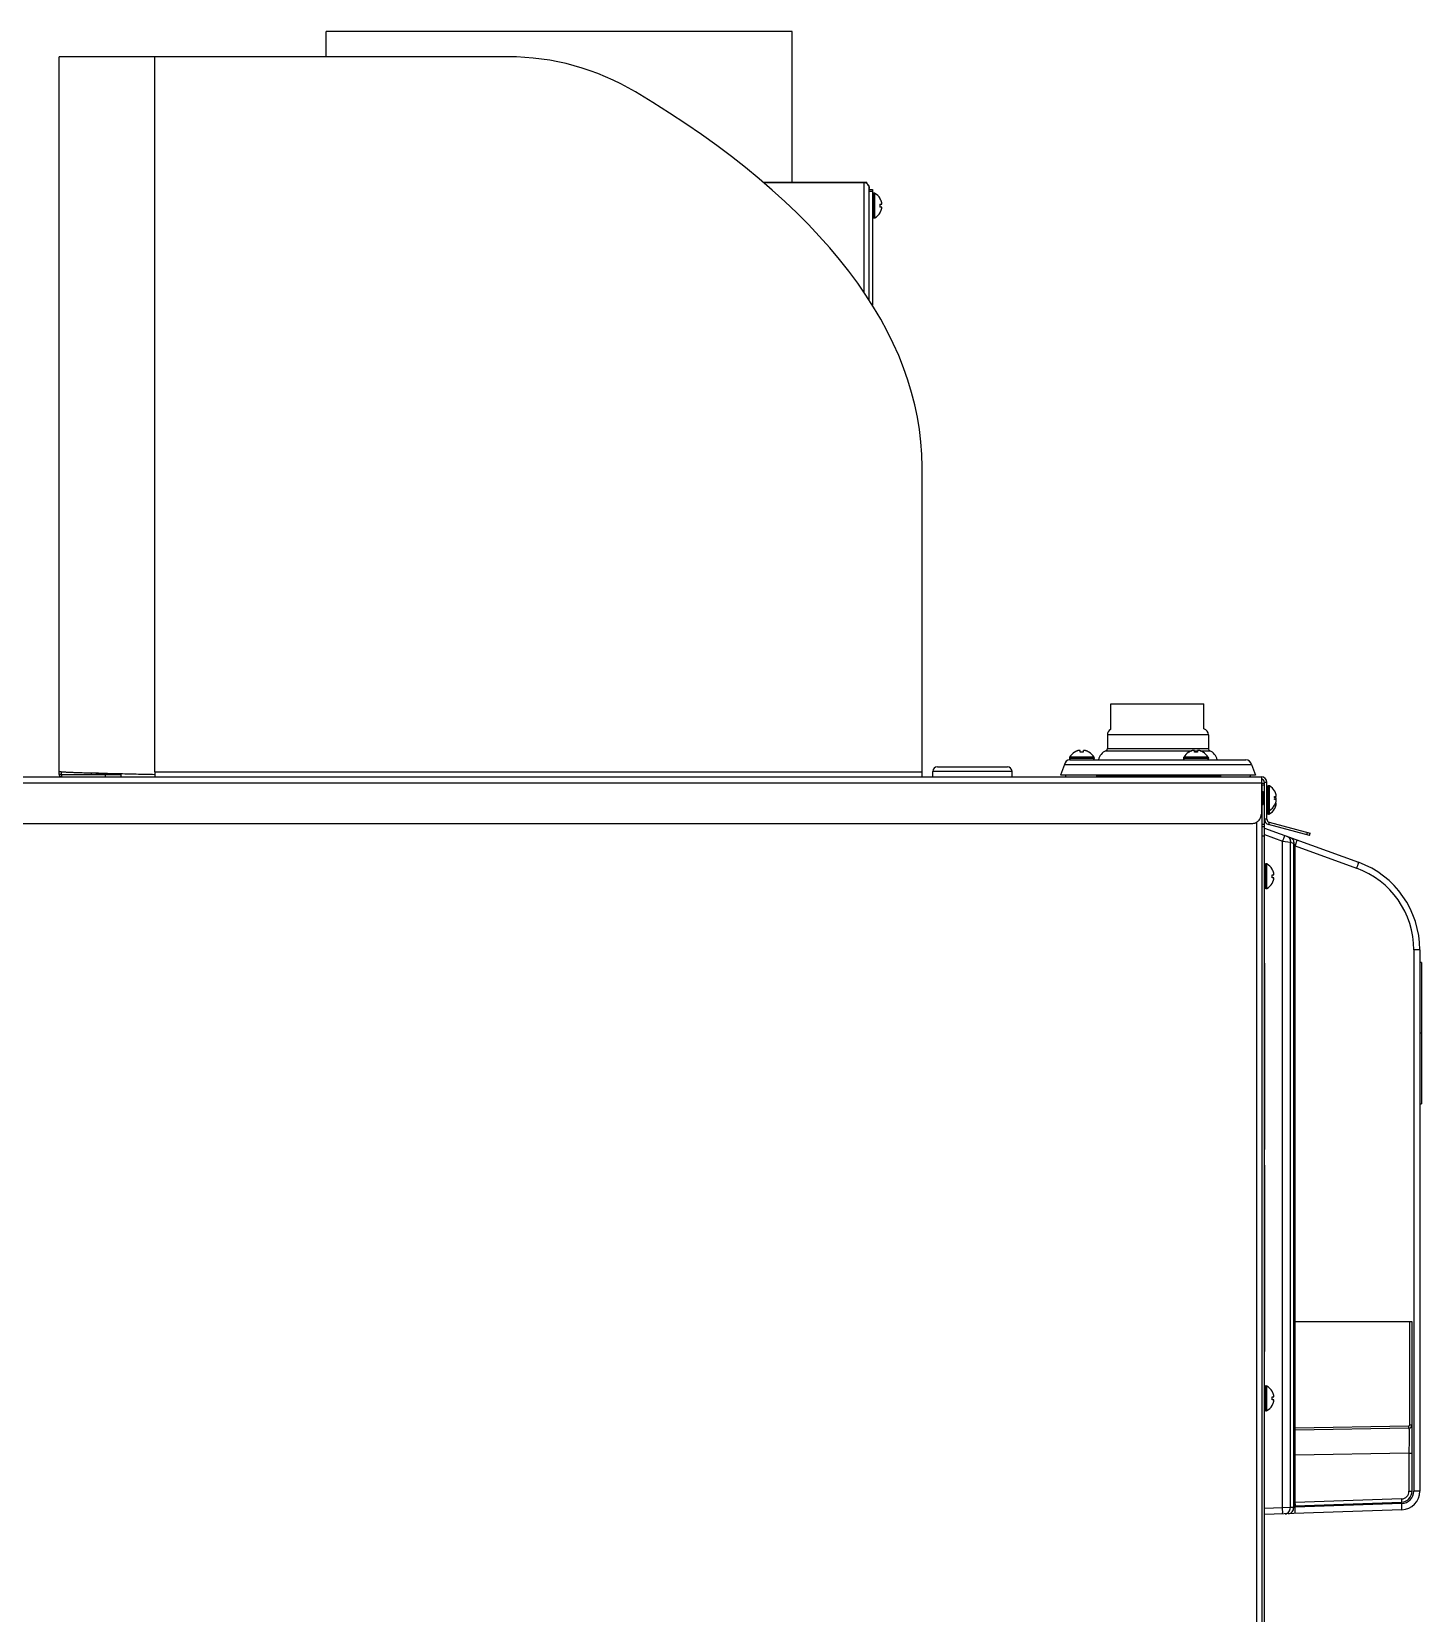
# Model space of a CAD drawing. Header units: millimetres. Extents: x -1686 to 4120, y -1850 to 2563.
# Drawn here: x -1191 to -744, y 406 to 916 of the extents above; entities that cross this region are included whole.
import ezdxf

# ---------------------------------------------------------------- set-up
doc = ezdxf.new("R2010")
doc.units = ezdxf.units.MM
doc.header["$LTSCALE"] = 65.395
doc.layers.get('0').update_dxf_attribs({"linetype": 'CONTINUOUS'})
doc.layers.add('ASSI', color=7, linetype='CONTINUOUS')
doc.layers.add('GEOM', color=7, linetype='CONTINUOUS')

msp = doc.modelspace()

# ---------------------------------------------------------------- linework, layer by layer
at = {"linetype": 'Continuous'}
for p, q in [((-918.21, 861.83), (-918.18, 861.83)), ((-918.21, 860.03), (-917.66, 860.03)), ((-917.66, 859.03), (-918.21, 859.03)), ((-918.18, 857.23), (-918.21, 857.23)), ((-843.96, 690.92), (-843.96, 699.13)), ((-843.96, 699.13), (-813.96, 699.13)), ((-813.96, 691.08), (-813.96, 699.13)), ((-855.56, 683.58), (-855.56, 683.61)), ((-853.76, 683.58), (-853.76, 684.13)), ((-852.76, 684.13), (-852.76, 683.58)), ((-850.96, 683.61), (-850.96, 683.58)), ((-818.81, 683.58), (-818.81, 683.61)), ((-817.01, 683.58), (-817.01, 684.13)), ((-816.01, 684.13), (-816.01, 683.58)), ((-814.21, 683.61), (-814.21, 683.58)), ((-795.26, 672.93), (-795.46, 672.93)), ((-795.26, 672.93), (-795.26, -126.57)), ((-791.21, 671.08), (-791.18, 671.08)), ((-791.21, 669.28), (-790.66, 669.28)), ((-790.66, 668.28), (-791.21, 668.28)), ((-790.66, 667.13), (-790.88, 667.13)), ((-791.18, 666.48), (-791.21, 666.48)), ((-791.18, 665.33), (-791.21, 665.33)), ((-797.06, 660.98), (-797.06, -126.57)), ((-792.01, 645.93), (-791.98, 645.93)), ((-792.01, 644.13), (-791.46, 644.13)), ((-791.46, 643.13), (-792.01, 643.13)), ((-791.98, 641.33), (-792.01, 641.33)), ((-792.01, 477.83), (-791.98, 477.83)), ((-792.01, 476.03), (-791.46, 476.03)), ((-791.46, 475.03), (-792.01, 475.03)), ((-791.98, 473.23), (-792.01, 473.23))]:
    msp.add_line(p, q, dxfattribs=at)
for centre, radius, start, end in [((-922.26, 859.34), 4.75, 28.9687, 31.5341), ((-922.26, 859.35), 4.75, 28.0074, 28.9684), ((-922.26, 859.35), 4.75, 26.6813, 28.0074), ((-922.26, 859.35), 4.74, 25.5402, 26.6812), ((-922.25, 859.35), 4.74, 24.5722, 25.5402), ((-922.25, 859.35), 4.73, 23.3175, 24.5722), ((-922.24, 859.36), 4.73, 22.5474, 23.3174), ((-922.24, 859.36), 4.72, 21.0025, 22.5476), ((-922.23, 859.36), 4.72, 20.5181, 21.0023), ((-922.22, 859.36), 4.7, 18.4656, 20.5187), ((-922.2, 859.37), 4.68, 17.3773, 18.465), ((-922.18, 859.38), 4.67, 16.3949, 17.3772), ((-922.15, 859.38), 4.64, 14.3176, 16.3964), ((-921.96, 859.53), 3.79, 0.0089, 7.5987), ((-921.96, 859.53), 3.79, 352.4013, 359.9911), ((-922.26, 859.72), 4.75, 328.4659, 331.0313), ((-922.26, 859.72), 4.75, 331.0316, 331.9926), ((-922.26, 859.71), 4.75, 331.9926, 333.3187), ((-922.26, 859.71), 4.74, 333.3188, 334.4598), ((-922.25, 859.71), 4.74, 334.4598, 335.4278), ((-922.25, 859.71), 4.73, 335.4278, 336.6825), ((-922.24, 859.71), 4.73, 336.6826, 337.4526), ((-922.24, 859.7), 4.72, 337.4524, 338.9975), ((-922.23, 859.7), 4.72, 338.9977, 339.4819), ((-922.22, 859.7), 4.7, 339.4813, 341.5344), ((-922.2, 859.69), 4.68, 341.535, 342.6227), ((-922.18, 859.69), 4.67, 342.6228, 343.6051), ((-922.15, 859.68), 4.64, 343.6036, 345.6824), ((-919.65, 860.28), 2.01, 5.1401, 7.2744), ((-919.65, 860.28), 2.01, 352.7259, 354.7415), ((-919.65, 858.78), 2.01, 5.2585, 7.2741), ((-919.65, 858.78), 2.01, 352.7256, 354.8598), ((-919.63, 860.28), 1.98, 4.2856, 5.1372), ((-919.62, 860.28), 1.97, 3.0233, 4.286), ((-919.61, 860.28), 1.96, 1.9964, 3.0228), ((-919.6, 860.28), 1.95, 0.9261, 1.9964), ((-919.6, 860.28), 1.95, 358.8459, 0.9258), ((-919.6, 860.28), 1.96, 357.6234, 358.8455), ((-919.61, 860.28), 1.96, 356.7841, 357.6235), ((-919.62, 860.28), 1.97, 355.3984, 356.7833), ((-919.63, 860.28), 1.98, 354.7442, 355.3991), ((-919.63, 858.78), 1.98, 4.6009, 5.2558), ((-919.62, 858.78), 1.97, 3.2167, 4.6016), ((-919.61, 858.78), 1.96, 2.3765, 3.2159), ((-919.6, 858.78), 1.95, 1.1545, 2.3767), ((-919.6, 858.78), 1.95, 0.1995, 1.1541), ((-919.6, 858.78), 1.95, 359.0741, 0.1995), ((-919.6, 858.78), 1.95, 358.0037, 359.0738), ((-919.6, 858.78), 1.96, 356.9771, 358.0037), ((-919.62, 858.78), 1.97, 355.714, 356.9766), ((-919.63, 858.78), 1.98, 354.8627, 355.7144), ((-853.07, 679.52), 4.75, 118.9687, 121.5341), ((-853.07, 679.53), 4.75, 118.0074, 118.9684), ((-853.07, 679.53), 4.75, 116.6813, 118.0074), ((-853.08, 679.53), 4.74, 115.5402, 116.6812), ((-853.08, 679.54), 4.74, 114.5722, 115.5402), ((-853.08, 679.54), 4.73, 113.3175, 114.5722), ((-853.08, 679.55), 4.73, 112.5474, 113.3174), ((-853.08, 679.55), 4.72, 111.0025, 112.5476), ((-853.09, 679.56), 4.72, 110.5181, 111.0023), ((-853.09, 679.57), 4.7, 108.4656, 110.5187), ((-853.1, 679.59), 4.68, 107.3773, 108.465), ((-853.1, 679.6), 4.67, 106.3949, 107.3772), ((-853.11, 679.63), 4.64, 104.3176, 106.3964), ((-854, 682.14), 2.01, 95.1401, 97.2744), ((-854.01, 682.16), 1.98, 94.2856, 95.1372), ((-854.01, 682.17), 1.97, 93.0233, 94.286), ((-854.01, 682.18), 1.96, 91.9964, 93.0228), ((-854.01, 682.19), 1.95, 90.9261, 91.9964), ((-854.01, 682.19), 1.95, 88.8459, 90.9258), ((-854.01, 682.19), 1.96, 87.6234, 88.8455), ((-854.01, 682.18), 1.96, 86.7841, 87.6235), ((-854.01, 682.17), 1.97, 85.3984, 86.7833), ((-854.01, 682.16), 1.98, 84.7442, 85.3991), ((-854.01, 682.14), 2.01, 82.7259, 84.7415), ((-853.26, 679.82), 3.79, 90.0089, 97.5987), ((-853.26, 679.82), 3.79, 82.4013, 89.9911), ((-852.5, 682.14), 2.01, 95.2585, 97.2741), ((-852.51, 682.16), 1.98, 94.6009, 95.2558), ((-852.51, 682.17), 1.97, 93.2167, 94.6016), ((-852.51, 682.18), 1.96, 92.3765, 93.2159), ((-852.51, 682.19), 1.95, 91.1545, 92.3767), ((-852.51, 682.19), 1.95, 90.1995, 91.1541), ((-852.51, 682.19), 1.95, 89.0741, 90.1995), ((-852.51, 682.19), 1.95, 88.0037, 89.0738), ((-852.51, 682.18), 1.96, 86.9771, 88.0037), ((-852.51, 682.17), 1.97, 85.714, 86.9766), ((-852.51, 682.16), 1.98, 84.8627, 85.7144), ((-852.51, 682.14), 2.01, 82.7256, 84.8598), ((-853.4, 679.63), 4.64, 73.6036, 75.6824), ((-853.41, 679.6), 4.67, 72.6228, 73.6051), ((-853.42, 679.59), 4.68, 71.535, 72.6227), ((-853.42, 679.57), 4.7, 69.4813, 71.5344), ((-853.43, 679.56), 4.72, 68.9977, 69.4819), ((-853.43, 679.55), 4.72, 67.4524, 68.9975), ((-853.43, 679.55), 4.73, 66.6826, 67.4526), ((-853.43, 679.54), 4.73, 65.4278, 66.6825), ((-853.44, 679.54), 4.74, 64.4598, 65.4278), ((-853.44, 679.53), 4.74, 63.3188, 64.4598), ((-853.44, 679.53), 4.75, 61.9926, 63.3187), ((-853.44, 679.53), 4.75, 61.0316, 61.9926), ((-853.44, 679.52), 4.75, 58.4659, 61.0313), ((-816.32, 679.52), 4.75, 118.9687, 121.5341), ((-816.32, 679.53), 4.75, 118.0074, 118.9684), ((-816.32, 679.53), 4.75, 116.6813, 118.0074), ((-816.33, 679.53), 4.74, 115.5402, 116.6812), ((-816.33, 679.54), 4.74, 114.5722, 115.5402), ((-816.33, 679.54), 4.73, 113.3175, 114.5722), ((-816.33, 679.55), 4.73, 112.5474, 113.3174), ((-816.33, 679.55), 4.72, 111.0025, 112.5476), ((-816.34, 679.56), 4.72, 110.5181, 111.0023), ((-816.34, 679.57), 4.7, 108.4656, 110.5187), ((-816.35, 679.59), 4.68, 107.3773, 108.465), ((-816.35, 679.6), 4.67, 106.3949, 107.3772), ((-816.36, 679.63), 4.64, 104.3176, 106.3964), ((-817.25, 682.14), 2.01, 95.1401, 97.2744), ((-817.26, 682.16), 1.98, 94.2856, 95.1372), ((-817.26, 682.17), 1.97, 93.0233, 94.286), ((-817.26, 682.18), 1.96, 91.9964, 93.0228), ((-817.26, 682.19), 1.95, 90.9261, 91.9964), ((-817.26, 682.19), 1.95, 88.8459, 90.9258), ((-817.26, 682.19), 1.96, 87.6234, 88.8455), ((-817.26, 682.18), 1.96, 86.7841, 87.6235), ((-817.26, 682.17), 1.97, 85.3984, 86.7833), ((-817.26, 682.16), 1.98, 84.7442, 85.3991), ((-817.26, 682.14), 2.01, 82.7259, 84.7415), ((-816.51, 679.82), 3.79, 90.0089, 97.5987), ((-816.51, 679.82), 3.79, 82.4013, 89.9911), ((-815.75, 682.14), 2.01, 95.2585, 97.2741), ((-815.76, 682.16), 1.98, 94.6009, 95.2558), ((-815.76, 682.17), 1.97, 93.2167, 94.6016), ((-815.76, 682.18), 1.96, 92.3765, 93.2159), ((-815.76, 682.19), 1.95, 91.1545, 92.3767), ((-815.76, 682.19), 1.95, 90.1995, 91.1541), ((-815.76, 682.19), 1.95, 89.0741, 90.1995), ((-815.76, 682.19), 1.95, 88.0037, 89.0738), ((-815.76, 682.18), 1.96, 86.9771, 88.0037), ((-815.76, 682.17), 1.97, 85.714, 86.9766), ((-815.76, 682.16), 1.98, 84.8627, 85.7144), ((-815.76, 682.14), 2.01, 82.7256, 84.8598), ((-816.65, 679.63), 4.64, 73.6036, 75.6824), ((-816.66, 679.6), 4.67, 72.6228, 73.6051), ((-816.67, 679.59), 4.68, 71.535, 72.6227), ((-816.67, 679.57), 4.7, 69.4813, 71.5344), ((-816.68, 679.56), 4.72, 68.9977, 69.4819), ((-816.68, 679.55), 4.72, 67.4524, 68.9975), ((-816.68, 679.55), 4.73, 66.6826, 67.4526), ((-816.68, 679.54), 4.73, 65.4278, 66.6825), ((-816.69, 679.54), 4.74, 64.4598, 65.4278), ((-816.69, 679.53), 4.74, 63.3188, 64.4598), ((-816.69, 679.53), 4.75, 61.9926, 63.3187), ((-816.69, 679.53), 4.75, 61.0316, 61.9926), ((-816.69, 679.52), 4.75, 58.4659, 61.0313), ((-795.26, 668.59), 4.75, 28.9687, 31.5341), ((-794.96, 668.78), 3.79, 0.0089, 7.5987), ((-794.96, 668.78), 3.79, 352.4013, 359.9911), ((-795.26, 668.6), 4.75, 28.0074, 28.9684), ((-795.26, 668.6), 4.75, 26.6813, 28.0074), ((-795.26, 668.6), 4.74, 25.5402, 26.6812), ((-795.25, 668.6), 4.74, 24.5722, 25.5402), ((-795.25, 668.6), 4.73, 23.3175, 24.5722), ((-795.25, 668.96), 4.73, 335.4278, 336.6825), ((-795.24, 668.61), 4.73, 22.5474, 23.3174), ((-795.24, 668.96), 4.73, 336.6826, 337.4526), ((-795.24, 667.46), 4.73, 22.5473, 22.7082), ((-795.24, 668.61), 4.72, 21.0025, 22.5476), ((-795.24, 667.46), 4.72, 21.0025, 22.5476), ((-795.24, 668.95), 4.72, 337.4524, 338.9975), ((-795.23, 668.61), 4.72, 20.5181, 21.0023), ((-795.23, 667.46), 4.72, 20.5181, 21.0023), ((-795.23, 668.95), 4.72, 338.9977, 339.4819), ((-795.22, 668.61), 4.7, 18.4656, 20.5187), ((-795.22, 667.46), 4.7, 18.4656, 20.5187), ((-795.22, 668.95), 4.7, 339.4813, 341.5344), ((-795.2, 668.62), 4.68, 17.3773, 18.465), ((-795.2, 667.47), 4.68, 17.3773, 18.465), ((-795.2, 668.94), 4.68, 341.535, 342.6227), ((-795.18, 668.63), 4.67, 16.3949, 17.3772), ((-795.18, 667.48), 4.67, 16.3949, 17.3772), ((-795.18, 668.94), 4.67, 342.6228, 343.6051), ((-795.15, 668.63), 4.64, 14.3176, 16.3964), ((-795.15, 667.48), 4.64, 14.3176, 16.3964), ((-795.15, 668.93), 4.64, 343.6036, 345.6824), ((-792.65, 669.53), 2.01, 5.1401, 7.2744), ((-792.65, 669.53), 2.01, 352.7259, 354.7415), ((-792.65, 668.38), 2.01, 5.1401, 7.2744), ((-792.65, 668.03), 2.01, 5.2585, 7.2741), ((-792.65, 668.03), 2.01, 352.7256, 354.8598), ((-792.65, 666.88), 2.01, 5.2585, 7.2741), ((-792.63, 669.53), 1.98, 4.2856, 5.1372), ((-792.62, 669.53), 1.97, 3.0233, 4.286), ((-792.61, 669.53), 1.96, 1.9964, 3.0228), ((-792.6, 669.53), 1.95, 0.9261, 1.9964), ((-792.6, 669.53), 1.95, 358.8459, 0.9258), ((-792.6, 669.53), 1.96, 357.6234, 358.8455), ((-792.61, 669.53), 1.96, 356.7841, 357.6235), ((-792.62, 669.53), 1.97, 355.3984, 356.7833), ((-792.63, 669.53), 1.98, 354.7442, 355.3991), ((-792.63, 668.38), 1.98, 4.2856, 5.1372), ((-792.62, 668.38), 1.97, 3.0233, 4.286), ((-792.61, 668.38), 1.96, 1.9964, 3.0228), ((-792.6, 668.38), 1.95, 0.9261, 1.9964), ((-792.6, 668.38), 1.95, 358.8459, 0.9258), ((-792.6, 668.38), 1.96, 357.6234, 358.8455), ((-792.61, 668.38), 1.96, 357.0527, 357.6236), ((-792.61, 668.38), 1.96, 356.7843, 357.0528), ((-792.62, 668.38), 1.97, 355.3984, 356.7833), ((-792.63, 668.38), 1.98, 354.8785, 355.3992), ((-792.63, 668.03), 1.98, 4.6009, 5.2558), ((-792.62, 668.03), 1.97, 3.2167, 4.6016), ((-792.61, 668.03), 1.96, 2.3765, 3.2159), ((-792.6, 668.03), 1.95, 1.1545, 2.3767), ((-792.6, 668.03), 1.95, 0.1995, 1.1541), ((-792.6, 668.03), 1.95, 359.0741, 0.1995), ((-792.6, 668.03), 1.95, 358.0037, 359.0738), ((-792.6, 668.03), 1.96, 356.9771, 358.0037), ((-792.62, 668.03), 1.97, 355.714, 356.9766), ((-792.63, 668.03), 1.98, 354.8627, 355.7144), ((-795.26, 668.97), 4.75, 328.4659, 331.0313), ((-795.26, 667.82), 4.75, 328.4659, 331.0313), ((-795.26, 668.97), 4.75, 331.0316, 331.9926), ((-795.26, 667.82), 4.75, 331.0316, 331.9926), ((-795.26, 668.96), 4.75, 331.9926, 333.3187), ((-795.26, 667.81), 4.75, 331.9926, 333.3187), ((-795.26, 668.96), 4.74, 333.3188, 334.4598), ((-795.26, 667.81), 4.74, 333.3188, 334.4598), ((-795.25, 668.96), 4.74, 334.4598, 335.4278), ((-795.25, 667.81), 4.74, 334.4598, 335.4278), ((-795.25, 667.81), 4.73, 335.4278, 336.6825), ((-795.24, 667.81), 4.73, 336.6826, 337.4526), ((-795.24, 667.8), 4.72, 337.4524, 338.9975), ((-795.23, 667.8), 4.72, 338.9977, 339.4819), ((-795.22, 667.8), 4.7, 339.4813, 341.5344), ((-795.2, 667.79), 4.68, 341.535, 342.6227), ((-795.18, 667.79), 4.67, 342.6228, 343.6051), ((-795.15, 667.78), 4.64, 343.6036, 345.6824), ((-792.65, 666.88), 2.01, 352.7256, 354.8598), ((-792.63, 666.88), 1.98, 4.6009, 5.2558), ((-792.62, 666.88), 1.97, 3.2167, 4.6016), ((-792.61, 666.88), 1.96, 2.3765, 3.2159), ((-792.6, 666.88), 1.95, 1.1545, 2.3767), ((-792.6, 666.88), 1.95, 0.1995, 1.1541), ((-792.6, 666.88), 1.95, 359.0741, 0.1995), ((-792.6, 666.88), 1.95, 358.0037, 359.0738), ((-792.6, 666.88), 1.96, 356.9771, 358.0037), ((-792.62, 666.88), 1.97, 355.714, 356.9766), ((-792.63, 666.88), 1.98, 354.8627, 355.7144), ((-796.06, 643.44), 4.75, 28.9687, 31.5341), ((-795.76, 643.63), 3.79, 0.0089, 7.5987), ((-795.76, 643.63), 3.79, 352.4013, 359.9911), ((-796.06, 643.45), 4.75, 28.0074, 28.9684), ((-796.06, 643.45), 4.75, 26.6813, 28.0074), ((-796.06, 643.81), 4.75, 331.9926, 333.3187), ((-796.06, 643.45), 4.74, 25.5402, 26.6812), ((-796.06, 643.81), 4.74, 333.3188, 334.4598), ((-796.05, 643.45), 4.74, 24.5722, 25.5402), ((-796.05, 643.81), 4.74, 334.4598, 335.4278), ((-796.05, 643.45), 4.73, 23.3175, 24.5722), ((-796.05, 643.81), 4.73, 335.4278, 336.6825), ((-796.04, 643.46), 4.73, 22.5474, 23.3174), ((-796.04, 643.81), 4.73, 336.6826, 337.4526), ((-796.04, 643.46), 4.72, 21.0025, 22.5476), ((-796.04, 643.8), 4.72, 337.4524, 338.9975), ((-796.03, 643.46), 4.72, 20.5181, 21.0023), ((-796.03, 643.8), 4.72, 338.9977, 339.4819), ((-796.02, 643.46), 4.7, 18.4656, 20.5187), ((-796.02, 643.8), 4.7, 339.4813, 341.5344), ((-796, 643.47), 4.68, 17.3773, 18.465), ((-796, 643.79), 4.68, 341.535, 342.6227), ((-795.98, 643.48), 4.67, 16.3949, 17.3772), ((-795.98, 643.79), 4.67, 342.6228, 343.6051), ((-795.95, 643.48), 4.64, 14.3176, 16.3964), ((-795.95, 643.78), 4.64, 343.6036, 345.6824), ((-793.45, 644.38), 2.01, 5.1401, 7.2744), ((-793.45, 644.38), 2.01, 352.7259, 354.7415), ((-793.45, 642.88), 2.01, 5.2585, 7.2741), ((-793.45, 642.88), 2.01, 352.7256, 354.8598), ((-793.43, 644.38), 1.98, 4.2856, 5.1372), ((-793.42, 644.38), 1.97, 3.0233, 4.286), ((-793.41, 644.38), 1.96, 1.9964, 3.0228), ((-793.4, 644.38), 1.95, 0.9261, 1.9964), ((-793.4, 644.38), 1.95, 358.8459, 0.9258), ((-793.4, 644.38), 1.96, 357.6234, 358.8455), ((-793.41, 644.38), 1.96, 356.7841, 357.6235), ((-793.42, 644.38), 1.97, 355.3984, 356.7833), ((-793.43, 644.38), 1.98, 354.7442, 355.3991), ((-793.43, 642.88), 1.98, 4.6009, 5.2558), ((-793.42, 642.88), 1.97, 3.2167, 4.6016), ((-793.41, 642.88), 1.96, 2.3765, 3.2159), ((-793.4, 642.88), 1.95, 1.1545, 2.3767), ((-793.4, 642.88), 1.95, 0.1995, 1.1541), ((-793.4, 642.88), 1.95, 359.0741, 0.1995), ((-793.4, 642.88), 1.95, 358.0037, 359.0738), ((-793.4, 642.88), 1.96, 356.9771, 358.0037), ((-793.42, 642.88), 1.97, 355.714, 356.9766), ((-793.43, 642.88), 1.98, 354.8627, 355.7144), ((-796.06, 643.82), 4.75, 328.4659, 331.0313), ((-796.06, 643.82), 4.75, 331.0316, 331.9926), ((-796.06, 475.34), 4.75, 28.9687, 31.5341), ((-795.76, 475.53), 3.79, 0.0089, 7.5987), ((-795.76, 475.53), 3.79, 352.4013, 359.9911), ((-796.06, 475.35), 4.75, 28.0074, 28.9684), ((-796.06, 475.35), 4.75, 26.6813, 28.0074), ((-796.06, 475.71), 4.75, 331.9926, 333.3187), ((-796.06, 475.35), 4.74, 25.5402, 26.6812), ((-796.06, 475.71), 4.74, 333.3188, 334.4598), ((-796.05, 475.35), 4.74, 24.5722, 25.5402), ((-796.05, 475.71), 4.74, 334.4598, 335.4278), ((-796.05, 475.35), 4.73, 23.3175, 24.5722), ((-796.05, 475.71), 4.73, 335.4278, 336.6825), ((-796.04, 475.36), 4.73, 22.5474, 23.3174), ((-796.04, 475.71), 4.73, 336.6826, 337.4526), ((-796.04, 475.36), 4.72, 21.0025, 22.5476), ((-796.04, 475.7), 4.72, 337.4524, 338.9975), ((-796.03, 475.36), 4.72, 20.5181, 21.0023), ((-796.03, 475.7), 4.72, 338.9977, 339.4819), ((-796.02, 475.36), 4.7, 18.4656, 20.5187), ((-796.02, 475.7), 4.7, 339.4813, 341.5344), ((-796, 475.37), 4.68, 17.3773, 18.465), ((-796, 475.69), 4.68, 341.535, 342.6227), ((-795.98, 475.38), 4.67, 16.3949, 17.3772), ((-795.98, 475.69), 4.67, 342.6228, 343.6051), ((-795.95, 475.38), 4.64, 14.3176, 16.3964), ((-795.95, 475.68), 4.64, 343.6036, 345.6824), ((-793.45, 476.28), 2.01, 5.1401, 7.2744), ((-793.45, 476.28), 2.01, 352.7259, 354.7415), ((-793.45, 474.78), 2.01, 5.2585, 7.2741), ((-793.45, 474.78), 2.01, 352.7256, 354.8598), ((-793.43, 476.28), 1.98, 4.2856, 5.1372), ((-793.42, 476.28), 1.97, 3.0233, 4.286), ((-793.41, 476.28), 1.96, 1.9964, 3.0228), ((-793.4, 476.28), 1.95, 0.9261, 1.9964), ((-793.4, 476.28), 1.95, 358.8459, 0.9258), ((-793.4, 476.28), 1.96, 357.6234, 358.8455), ((-793.41, 476.28), 1.96, 356.7841, 357.6235), ((-793.42, 476.28), 1.97, 355.3984, 356.7833), ((-793.43, 476.28), 1.98, 354.7442, 355.3991), ((-793.43, 474.78), 1.98, 4.6009, 5.2558), ((-793.42, 474.78), 1.97, 3.2167, 4.6016), ((-793.41, 474.78), 1.96, 2.3765, 3.2159), ((-793.4, 474.78), 1.95, 1.1545, 2.3767), ((-793.4, 474.78), 1.95, 0.1995, 1.1541), ((-793.4, 474.78), 1.95, 359.0741, 0.1995), ((-793.4, 474.78), 1.95, 358.0037, 359.0738), ((-793.4, 474.78), 1.96, 356.9771, 358.0037), ((-793.42, 474.78), 1.97, 355.714, 356.9766), ((-793.43, 474.78), 1.98, 354.8627, 355.7144), ((-796.06, 475.72), 4.75, 328.4659, 331.0313), ((-796.06, 475.72), 4.75, 331.0316, 331.9926)]:
    msp.add_arc(centre, radius, start, end, dxfattribs=at)
at = {"layer": 'ASSI', "linetype": 'Continuous'}
for p, q in [((-1096.46, 907.43), (-1096.46, 915.53)), ((-946.46, 915.53), (-1096.46, 915.53)), ((-946.46, 866.93), (-946.46, 915.53)), ((-920.26, 855.53), (-920.26, 863.53)), ((-920.06, 863.53), (-920.26, 863.53)), ((-920.06, 855.53), (-920.06, 863.53)), ((-919.86, 855.59), (-919.86, 863.48)), ((-920.06, 855.53), (-920.26, 855.53)), ((-812.51, 689.13), (-845.01, 689.13)), ((-901.21, 675.63), (-901.21, 677.38)), ((-875.71, 675.63), (-875.71, 677.38)), ((-858.84, 679.55), (-860.15, 676.13)), ((-858.84, 679.55), (-798.67, 679.55)), ((-857.26, 681.73), (-857.26, 681.53)), ((-849.26, 681.73), (-857.26, 681.73)), ((-849.26, 681.53), (-857.26, 681.53)), ((-849.31, 681.93), (-857.2, 681.93)), ((-857.06, 681.13), (-800.46, 681.13)), ((-849.26, 681.73), (-849.26, 681.53)), ((-820.51, 681.73), (-820.51, 681.53)), ((-812.51, 681.73), (-820.51, 681.73)), ((-812.51, 681.53), (-820.51, 681.53)), ((-812.56, 681.93), (-820.45, 681.93)), ((-812.51, 681.73), (-812.51, 681.53)), ((-798.67, 679.55), (-797.37, 676.13)), ((-1172.26, 676.9), (-1172.26, 676.83)), ((-1169.75, 676.83), (-1172.26, 676.83)), ((-793.06, 672.78), (-793.26, 672.78)), ((-793.26, 663.63), (-793.26, 672.78)), ((-793.06, 663.63), (-793.06, 672.78)), ((-792.86, 663.69), (-792.86, 672.73)), ((-795.25, 670.38), (-795.26, 670.38)), ((-795.25, 667.18), (-795.26, 667.18)), ((-794.46, 670.38), (-794.57, 670.38)), ((-794.46, 667.18), (-794.57, 667.18)), ((-793.06, 664.78), (-793.26, 664.78)), ((-793.06, 663.63), (-793.26, 663.63)), ((-793.86, 647.63), (-794.06, 647.63)), ((-794.06, 639.63), (-794.06, 647.63)), ((-793.86, 639.63), (-793.86, 647.63)), ((-793.66, 639.69), (-793.66, 647.58)), ((-793.86, 639.63), (-794.06, 639.63)), ((-793.86, 479.53), (-794.06, 479.53)), ((-794.06, 471.53), (-794.06, 479.53)), ((-793.86, 471.53), (-793.86, 479.53)), ((-793.66, 471.59), (-793.66, 479.48)), ((-793.86, 471.53), (-794.06, 471.53))]:
    msp.add_line(p, q, dxfattribs=at)
for centre, radius, start, end in [((-920.26, 863.13), 0.4, 90, 180), ((-920.06, 863.13), 0.4, 59.6988, 90), ((-922.28, 859.33), 4.8, 31.4579, 59.6988), ((-920.26, 855.93), 0.4, 180, 270), ((-920.06, 855.93), 0.4, 270, 300.3012), ((-922.28, 859.73), 4.8, 300.3012, 328.5421), ((-842.96, 689.13), 2.05, 119.2415, 180), ((-814.56, 689.13), 2.05, 0, 72.8939), ((-853.06, 679.51), 4.8, 121.4579, 149.6988), ((-853.46, 679.51), 4.8, 30.3012, 58.5421), ((-843.76, 680.13), 4.25, 113.9501, 166.3373), ((-816.31, 679.51), 4.8, 121.4579, 149.6988), ((-816.71, 679.51), 4.8, 30.3012, 58.5421), ((-813.76, 680.13), 4.25, 13.6627, 66.0499), ((-857.06, 679.33), 1.8, 90, 173.0057), ((-856.86, 681.73), 0.4, 149.6988, 180), ((-856.86, 681.53), 0.4, 180, 270), ((-849.66, 681.53), 0.4, 270, 360), ((-849.66, 681.73), 0.4, 0, 30.3012), ((-820.11, 681.73), 0.4, 149.6988, 180), ((-820.11, 681.53), 0.4, 180, 270), ((-812.91, 681.53), 0.4, 270, 360), ((-812.91, 681.73), 0.4, 0, 30.3012), ((-800.46, 679.33), 1.8, 6.9943, 90), ((-1171.86, 676.83), 0.4, 180, 270), ((-1164.66, 676.83), 0.4, 270, 340.7303), ((-793.26, 672.38), 0.4, 90, 180), ((-793.06, 672.38), 0.4, 59.6988, 90), ((-795.28, 668.58), 4.8, 31.4579, 59.6988), ((-793.26, 665.18), 0.4, 180, 270), ((-793.26, 664.03), 0.4, 180, 270), ((-796.28, 667.83), 4.8, 303.2248, 303.8534), ((-793.06, 665.18), 0.4, 270, 300.3012), ((-793.06, 664.03), 0.4, 270, 300.3012), ((-795.28, 668.98), 4.8, 300.3012, 328.5421), ((-795.28, 667.83), 4.8, 300.3012, 328.5421), ((-794.06, 647.23), 0.4, 90, 180), ((-793.86, 647.23), 0.4, 59.6988, 90), ((-796.08, 643.43), 4.8, 31.4579, 59.6988), ((-794.06, 640.03), 0.4, 180, 270), ((-793.86, 640.03), 0.4, 270, 300.3012), ((-796.08, 643.83), 4.8, 300.3012, 328.5421), ((-794.06, 479.13), 0.4, 90, 180), ((-793.86, 479.13), 0.4, 59.6988, 90), ((-796.08, 475.33), 4.8, 31.4579, 59.6988), ((-794.06, 471.93), 0.4, 180, 270), ((-793.86, 471.93), 0.4, 270, 300.3012), ((-796.08, 475.73), 4.8, 300.3012, 328.5421)]:
    msp.add_arc(centre, radius, start, end, dxfattribs=at)
at = {"layer": 'GEOM', "linetype": 'Continuous'}
for p, q in [((-1182.46, 676.43), (-1182.46, 907.43)), ((-1037.92, 907.43), (-1182.46, 907.43)), ((-1151.66, 677.23), (-1151.66, 907.43)), ((-922.46, 866.93), (-955.69, 866.93)), ((-923.46, 866.88), (-955.63, 866.88)), ((-923.46, 866.88), (-923.46, 831.78)), ((-922.46, 866.88), (-923.46, 866.88)), ((-922.46, 866.88), (-922.46, 866.93)), ((-922.46, 866.88), (-922.46, 866.59)), ((-922.18, 866.4), (-922.19, 866.39)), ((-921.66, 829.05), (-921.66, 865.13)), ((-921.66, 864.73), (-920.66, 864.73)), ((-921.66, 864.17), (-920.66, 864.17)), ((-920.66, 864.73), (-920.66, 827.46)), ((-904.66, 675.63), (-904.66, 775.43)), ((-845.01, 689.13), (-845.01, 684.75)), ((-812.51, 689.13), (-812.51, 684.75)), ((-845.48, 684.01), (-817.88, 684.01)), ((-845.01, 684.75), (-812.51, 684.75)), ((-817.01, 684.01), (-816.01, 684.01)), ((-815.14, 684.01), (-812.03, 684.01)), ((-1181.66, 676.43), (-1181.66, 677.29)), ((-875.71, 677.38), (-901.21, 677.38)), ((-899.71, 678.88), (-877.21, 678.88)), ((-1556.66, 675.63), (-795.46, 675.63)), ((-1556.66, 673.74), (-795.46, 673.74)), ((-1181.66, 676.43), (-1182.46, 676.43)), ((-1181.66, 676.43), (-1181.66, 675.63)), ((-1181.66, 676.43), (-1162.46, 676.43)), ((-1167.46, 675.63), (-1167.46, 676.43)), ((-1162.46, 675.63), (-1162.46, 676.43)), ((-1151.66, 677.23), (-1151.66, 675.63)), ((-1151.66, 677.23), (-904.66, 677.23)), ((-797.37, 676.13), (-860.15, 676.13)), ((-848.46, 675.63), (-848.46, 675.93)), ((-848.46, 675.93), (-808.46, 675.93)), ((-808.46, 675.63), (-808.46, 675.93)), ((-795.46, 675.63), (-795.46, 663.63)), ((-795.26, 673.63), (-794.46, 673.63)), ((-795.26, 672.93), (-795.26, 673.63)), ((-795.26, 673), (-794.46, 673)), ((-793.66, 673.83), (-794.46, 673.83)), ((-794.46, 300.43), (-794.46, 673.83)), ((-793.66, 662.01), (-793.66, 673.83)), ((-795.25, 670.38), (-795.26, 670.38)), ((-795.25, 667.18), (-795.26, 667.18)), ((-794.96, 670.88), (-795.25, 670.38)), ((-795.25, 667.18), (-795.25, 670.38)), ((-795.25, 667.18), (-794.96, 666.68)), ((-794.96, 670.88), (-794.86, 670.88)), ((-794.96, 666.68), (-794.96, 670.88)), ((-794.86, 666.68), (-794.86, 670.88)), ((-794.86, 670.88), (-794.57, 670.38)), ((-794.57, 667.18), (-794.86, 666.68)), ((-794.46, 670.38), (-794.57, 670.38)), ((-794.57, 667.18), (-794.57, 670.38)), ((-794.46, 667.18), (-794.57, 667.18)), ((-794.96, 666.68), (-794.86, 666.68)), ((-793.66, 662.01), (-794.46, 662.01)), ((-1553.66, 660.63), (-798.46, 660.63)), ((-794.46, 660.26), (-795.26, 660.26)), ((-795.26, 659.63), (-794.46, 659.63)), ((-794.46, 659.13), (-764.2, 648.12)), ((-794.46, 657.03), (-788.62, 654.9)), ((-792.92, 661.05), (-793.12, 660.27)), ((-779.97, 656.75), (-793.12, 660.27)), ((-792.92, 661.05), (-779.76, 657.52)), ((-780.82, 656.98), (-780.61, 657.75)), ((-779.97, 656.75), (-779.76, 657.52)), ((-795.26, 656.63), (-794.46, 656.63)), ((-788.62, 440.33), (-788.62, 654.9)), ((-788.62, 654.9), (-786.13, 654.6)), ((-786.13, 440.36), (-786.13, 654.6)), ((-786.13, 654.6), (-785.04, 654.2)), ((-785.04, 440.4), (-785.04, 654.2)), ((-784.62, 500.2), (-784.62, 653.45)), ((-784.62, 653.45), (-764.81, 646.24)), ((-744.46, 619.93), (-746.39, 619.93)), ((-746.39, 619.93), (-746.39, 445.67)), ((-744.46, 619.93), (-744.46, 445.67)), ((-794.41, 615.63), (-794.46, 615.63)), ((-794.41, 613.63), (-794.46, 613.63)), ((-794.41, 615.63), (-794.41, 555.63)), ((-743.96, 615.91), (-744.46, 615.91)), ((-743.96, 615.91), (-743.96, 570.35)), ((-743.96, 593.13), (-744.46, 593.13)), ((-744.46, 570.35), (-743.96, 570.35)), ((-794.41, 557.63), (-794.46, 557.63)), ((-794.41, 555.63), (-794.46, 555.63)), ((-794.41, 550.63), (-794.46, 550.63)), ((-794.41, 550.63), (-794.41, 490.63)), ((-794.41, 548.63), (-794.46, 548.63)), ((-746.96, 500.2), (-784.62, 500.2)), ((-784.62, 440.98), (-784.62, 500.2)), ((-747.7, 466.94), (-747.7, 500.2)), ((-746.96, 445.67), (-746.96, 500.2)), ((-794.41, 492.63), (-794.46, 492.63)), ((-794.41, 490.63), (-794.46, 490.63)), ((-784.6, 466.05), (-747.95, 466.69)), ((-747.94, 465.94), (-784.6, 465.3)), ((-746.96, 466.94), (-747.7, 466.94)), ((-747.94, 457.94), (-784.6, 457.3)), ((-747.94, 457.94), (-746.96, 457.94)), ((-747.94, 457.94), (-747.94, 445.67)), ((-750.35, 443.17), (-784.6, 441.98)), ((-747.94, 445.67), (-746.96, 445.67)), ((-744.46, 445.67), (-746.39, 445.67)), ((-788.62, 440.33), (-794.46, 440.13)), ((-750.25, 439.67), (-794.46, 438.13)), ((-786.13, 440.36), (-788.62, 440.33)), ((-785.04, 440.4), (-786.13, 440.36)), ((-784.62, 440.98), (-750.34, 442.17)), ((-750.25, 441.67), (-784.62, 440.47)), ((-784.62, 440.47), (-784.62, 440.98))]:
    msp.add_line(p, q, dxfattribs=at)
for centre, radius, start, end in [((-1037.92, 827.43), 80, 59.1738, 90), ((-923.46, 865.13), 1.8, 0, 56.2055), ((-923.41, 865.08), 1.79, 46.7054, 57.7421), ((-845.81, 684.75), 0.8, 293.9501, 360), ((-811.71, 684.75), 0.8, 180, 246.0499), ((-813.76, 680.13), 4.25, 13.6491, 66.0499), ((-899.71, 677.38), 1.5, 90, 180), ((-877.21, 677.38), 1.5, 0, 90), ((-1181.66, 676.43), 0.8, 180, 270), ((-857.91, 676.43), 0.8, 202.3457, 270), ((-799.6, 676.43), 0.8, 270, 337.6543), ((-795.46, 673.83), 1.8, 0, 90), ((-795.46, 673.83), 1, 0, 90), ((-792.66, 662.01), 1.8, 180, 255), ((-792.66, 662.01), 1, 180, 255), ((-774.46, 619.93), 30, 359.9989, 70.0012), ((-774.39, 619.93), 28, 0, 70), ((-747.95, 466.94), 0.25, 271.0012, 359.9988), ((-747.96, 466.94), 1, 271.0001, 0.0048), ((-750.44, 445.67), 2.5, 272.0002, 359.9994), ((-750.46, 445.67), 3.5, 272, 360), ((-750.46, 445.67), 6, 272, 360), ((-750.39, 445.67), 4, 272.0005, 359.9995), ((-837.6, 440.12), 53.03, 1.5941, 2.0073)]:
    msp.add_arc(centre, radius, start, end, dxfattribs=at)
msp.add_ellipse((-1477.16, 775.43), major_axis=(572.5, 0), ratio=0.387273, start_param=0, end_param=0.575658, dxfattribs=at)
for points, knots in [([(-922.46, 866.59), (-922.6, 866.69), (-922.93, 866.83), (-923.28, 866.88), (-923.46, 866.88)], [0, 0, 0, 0, 0.497759, 1, 1, 1, 1]), ([(-922.18, 866.38), (-922.02, 866.21), (-921.75, 865.79), (-921.66, 865.31), (-921.66, 865.07)], [0, 0, 0, 0, 0.500751, 1, 1, 1, 1]), ([(-1182.46, 677.43), (-1182.46, 677.42), (-1182.44, 677.41), (-1182.4, 677.39), (-1182.29, 677.36), (-1182.1, 677.33), (-1181.84, 677.3), (-1181.51, 677.27), (-1181.11, 677.24), (-1180.63, 677.21), (-1180.09, 677.18), (-1179.48, 677.15), (-1178.53, 677.1), (-1177.18, 677.05), (-1175.39, 676.99), (-1173.37, 676.93), (-1171.13, 676.87), (-1168.71, 676.8), (-1166.13, 676.74), (-1162.43, 676.66), (-1157.59, 676.55), (-1153.66, 676.47), (-1151.66, 676.43)], [0, 0, 0, 0, 0.000589, 0.001623, 0.005369, 0.011454, 0.019894, 0.030676, 0.04379, 0.059202, 0.076876, 0.096766, 0.118829, 0.169279, 0.22772, 0.29358, 0.366228, 0.444976, 0.529067, 0.617658, 0.805044, 1, 1, 1, 1]), ([(-798.46, 660.63), (-798.07, 660.63), (-797.28, 660.79), (-796.28, 661.45), (-795.61, 662.45), (-795.46, 663.24), (-795.46, 663.63)], [0, 0, 0, 0, 0.250158, 0.500224, 0.750158, 1, 1, 1, 1]), ([(-788.01, 656.78), (-788.01, 656.78), (-788.01, 656.76), (-788.01, 656.74), (-788.02, 656.69), (-788.05, 656.6), (-788.09, 656.44), (-788.17, 656.21), (-788.26, 655.93), (-788.41, 655.49), (-788.54, 655.14), (-788.62, 654.9)], [0, 0, 0, 0, 0.005793, 0.020492, 0.044395, 0.077402, 0.16964, 0.293523, 0.444566, 0.617192, 1, 1, 1, 1]), ([(-787.18, 656.48), (-787.01, 656.42), (-786.68, 656.23), (-786.2, 655.62), (-786.09, 655), (-786.13, 654.6)], [0, 0, 0, 0, 0.236281, 0.480607, 1, 1, 1, 1]), ([(-786.09, 656.08), (-785.92, 656.02), (-785.59, 655.83), (-785.11, 655.22), (-785, 654.6), (-785.04, 654.2)], [0, 0, 0, 0, 0.236281, 0.480607, 1, 1, 1, 1]), ([(-785.04, 654.2), (-785.01, 654.15), (-784.87, 653.89), (-784.73, 653.64), (-784.62, 653.45)], [0, 0, 0, 0, 0.226362, 1, 1, 1, 1]), ([(-784.01, 655.33), (-784, 655.33), (-784.01, 655.31), (-784.01, 655.28), (-784.02, 655.23), (-784.05, 655.14), (-784.09, 654.98), (-784.17, 654.75), (-784.26, 654.47), (-784.41, 654.03), (-784.54, 653.69), (-784.62, 653.45)], [0, 0, 0, 0, 0.005793, 0.020492, 0.044395, 0.077403, 0.16964, 0.293523, 0.444566, 0.617192, 1, 1, 1, 1]), ([(-764.2, 648.12), (-764.19, 648.12), (-764.19, 648.1), (-764.2, 648.07), (-764.21, 648.02), (-764.23, 647.93), (-764.28, 647.77), (-764.36, 647.54), (-764.45, 647.26), (-764.6, 646.82), (-764.72, 646.47), (-764.81, 646.24)], [0, 0, 0, 0, 0.005793, 0.020492, 0.044395, 0.077403, 0.16964, 0.293523, 0.444566, 0.617192, 1, 1, 1, 1]), ([(-747.94, 465.94), (-747.93, 465.94), (-747.94, 465.97), (-747.93, 466), (-747.94, 466.08), (-747.94, 466.17), (-747.94, 466.28), (-747.94, 466.46), (-747.94, 466.6), (-747.95, 466.69)], [0, 0, 0, 0, 0.019495, 0.07638, 0.168575, 0.292874, 0.444375, 0.61785, 1, 1, 1, 1]), ([(-747.94, 465.94), (-747.94, 465.94), (-747.94, 465.92), (-747.94, 465.9), (-747.94, 465.85), (-747.94, 465.78), (-747.94, 465.7), (-747.93, 465.55), (-747.93, 465.31), (-747.93, 464.98), (-747.93, 464.57), (-747.93, 464.11), (-747.93, 463.37), (-747.93, 462.33), (-747.93, 460.97), (-747.94, 459.48), (-747.94, 458.46), (-747.94, 457.94)], [0, 0, 0, 0, 0.001214, 0.004827, 0.01083, 0.019212, 0.029961, 0.043052, 0.076105, 0.118058, 0.168509, 0.22696, 0.292868, 0.444414, 0.617293, 0.804923, 1, 1, 1, 1]), ([(-750.35, 443.17), (-750.35, 443.05), (-750.34, 442.86), (-750.34, 442.62), (-750.33, 442.47), (-750.33, 442.35), (-750.33, 442.26), (-750.34, 442.21), (-750.33, 442.17), (-750.34, 442.17)], [0, 0, 0, 0, 0.382543, 0.55542, 0.70682, 0.831056, 0.923538, 0.980443, 1, 1, 1, 1]), ([(-788.62, 438.33), (-788.62, 438.33), (-788.61, 438.35), (-788.61, 438.38), (-788.61, 438.43), (-788.6, 438.53), (-788.6, 438.69), (-788.59, 438.94), (-788.6, 439.24), (-788.6, 439.71), (-788.61, 440.08), (-788.62, 440.33)], [0, 0, 0, 0, 0.005911, 0.020689, 0.044676, 0.077779, 0.170232, 0.29432, 0.445489, 0.618082, 1, 1, 1, 1]), ([(-787.79, 438.36), (-787.57, 438.37), (-787.11, 438.49), (-786.37, 439.11), (-786.13, 439.87), (-786.13, 440.36)], [0, 0, 0, 0, 0.23534, 0.480619, 1, 1, 1, 1]), ([(-786.7, 438.4), (-786.48, 438.41), (-786.02, 438.53), (-785.28, 439.15), (-785.03, 439.91), (-785.04, 440.4)], [0, 0, 0, 0, 0.23534, 0.480619, 1, 1, 1, 1]), ([(-784.62, 440.47), (-784.66, 440.47), (-784.8, 440.44), (-784.94, 440.42), (-785.04, 440.4)], [0, 0, 0, 0, 0.298525, 1, 1, 1, 1]), ([(-784.62, 438.47), (-784.62, 438.47), (-784.61, 438.49), (-784.61, 438.52), (-784.6, 438.57), (-784.6, 438.67), (-784.59, 438.83), (-784.59, 439.08), (-784.6, 439.38), (-784.6, 439.85), (-784.61, 440.22), (-784.62, 440.47)], [0, 0, 0, 0, 0.005911, 0.020689, 0.044676, 0.077779, 0.170232, 0.29432, 0.445489, 0.618082, 1, 1, 1, 1]), ([(-784.58, 441.59), (-784.58, 441.51), (-784.58, 441.39), (-784.58, 441.24), (-784.58, 441.15), (-784.58, 441.08), (-784.57, 441.02), (-784.58, 441), (-784.58, 440.98), (-784.58, 440.98)], [0, 0, 0, 0, 0.407505, 0.579882, 0.726338, 0.843868, 0.929627, 0.981922, 1, 1, 1, 1]), ([(-750.25, 439.67), (-750.24, 439.67), (-750.24, 439.69), (-750.23, 439.72), (-750.23, 439.77), (-750.22, 439.87), (-750.22, 440.03), (-750.22, 440.28), (-750.22, 440.58), (-750.23, 441.05), (-750.24, 441.42), (-750.25, 441.67)], [0, 0, 0, 0, 0.005911, 0.020689, 0.044676, 0.077779, 0.170232, 0.29432, 0.445489, 0.618082, 1, 1, 1, 1])]:
    msp.add_open_spline(points, degree=3, knots=knots, dxfattribs=at)

doc.saveas('drawing.dxf')
